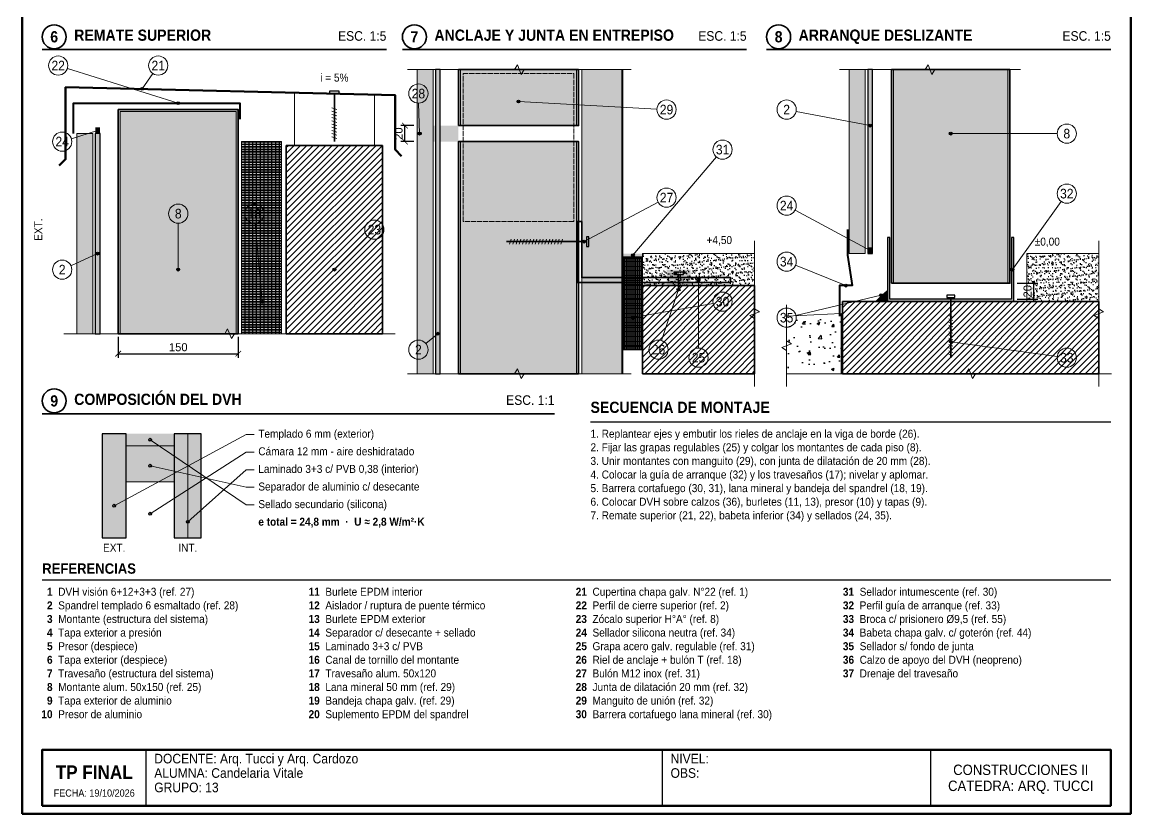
# Model space of a CAD drawing. Header units: millimetres. Extents: x 10 to 287, y 10 to 410.
# Drawn here: x 10 to 287, y 10 to 207.8 of the extents above; entities that cross this region are included whole.
import ezdxf
from ezdxf.enums import TextEntityAlignment as Align

# ---------------------------------------------------------------- set-up
doc = ezdxf.new("R2010")
doc.units = ezdxf.units.MM
doc.linetypes.add('DASHED', pattern=[1.524, 1.27, -0.254])
for name, color, linetype in [('0-MARCO', 7, 'Continuous'), ('1-ACERO', 7, 'Continuous'), ('1-AISLACION', 8, 'Continuous'), ('1-ALUMINIO', 7, 'Continuous'), ('1-CHAPA', 7, 'Continuous'), ('1-CONTORNO', 7, 'Continuous'), ('1-EPDM', 250, 'Continuous'), ('1-HORMIGON', 8, 'Continuous'), ('1-SELLADOS', 250, 'Continuous'), ('1-TORNILLERIA', 7, 'Continuous'), ('1-VIDRIO', 7, 'Continuous'), ('1-VISTA', 8, 'Continuous'), ('2-COTAS', 7, 'Continuous'), ('3-REFERENCIAS', 7, 'Continuous'), ('3-TEXTOS', 7, 'Continuous'), ('3-TITULOS', 7, 'Continuous')]:
    doc.layers.add(name, color=color, linetype=linetype)
doc.styles.add('ARIAL', font='arial.ttf')
doc.styles.add('ARIAL-NEGRITA', font='arialbd.ttf')
doc.dimstyles.new('CATALOGO', dxfattribs={"dimtxt": 2, "dimasz": 1.4, "dimexe": 1, "dimexo": 0.8, "dimgap": 0.6, "dimtad": 1, "dimdec": 0, "dimtxsty": 'ARIAL', "dimblk": 'ARCHTICK', "dimcen": 2.5, "dimclrd": 7, "dimclre": 7, "dimclrt": 7, "dimazin": 3, "dimtfac": 1, "dimtmove": 0, "dimatfit": 3, "dimarcsym": 0})

# ---------------------------------------------------------------- blocks, each defined once
blk = doc.blocks.new('_ARCHTICK')
at = {"color": 0, "linetype": 'ByBlock', "const_width": 0.15}
blk.add_lwpolyline([(-0.5, -0.5), (0.5, 0.5)], dxfattribs=at)

msp = doc.modelspace()

# ---------------------------------------------------------------- hatches: boundary and pattern name
at = {"layer": '1-ACERO'}
h = msp.add_hatch(color=8, dxfattribs=at)
h.dxf.hatch_style = 1
h.paths.add_polyline_path([(171, 142), (177, 142), (177, 146), (171, 146)])
at = {"layer": '1-AISLACION', "true_color": 0xffffff}
h = msp.add_hatch(color=7, dxfattribs=at)
h.dxf.hatch_style = 1
h.paths.add_polyline_path([(149.8, 120), (159.8, 120), (159.8, 196), (149.8, 196)])
at = {"layer": '1-AISLACION'}
h = msp.add_hatch(dxfattribs=at)
h.set_pattern_fill('INSUL', color=8, scale=0.1, angle=90)
h.paths.add_polyline_path([(149.8, 120), (159.8, 120), (159.8, 196), (149.8, 196)])
at = {"layer": '1-AISLACION', "true_color": 0xffffff}
h = msp.add_hatch(color=7, dxfattribs=at)
h.dxf.hatch_style = 1
h.paths.add_polyline_path([(64.8, 130), (74.8, 130), (74.8, 178), (64.8, 178)])
at = {"layer": '1-AISLACION'}
h = msp.add_hatch(dxfattribs=at)
h.set_pattern_fill('INSUL', color=8, scale=0.1, angle=90)
h.paths.add_polyline_path([(64.8, 130), (74.8, 130), (74.8, 178), (64.8, 178)])
h = msp.add_hatch(dxfattribs=at)
h.set_pattern_fill('INSUL', color=8, scale=0.05, angle=90)
h.paths.add_polyline_path([(160.2, 126), (165, 126), (165, 149.2), (160.2, 149.2)])
at = {"layer": '1-ALUMINIO', "true_color": 0xecedef}
h = msp.add_hatch(color=7, dxfattribs=at)
h.dxf.hatch_style = 1
h.paths.add_polyline_path([(108.65, 120), (112.65, 120), (112.65, 196), (108.65, 196)])
at = {"layer": '1-ALUMINIO', "true_color": 0xcdd0d4}
h = msp.add_hatch(color=254, dxfattribs=at)
h.dxf.hatch_style = 1
h.paths.add_polyline_path([(119, 182), (149, 182), (149, 196), (119, 196)])
at = {"layer": '1-ALUMINIO', "true_color": 0xecedef}
h = msp.add_hatch(color=7, dxfattribs=at)
h.dxf.hatch_style = 1
h.paths.add_polyline_path([(216.65, 150), (220.65, 150), (220.65, 196), (216.65, 196)])
at = {"layer": '1-ALUMINIO', "true_color": 0xcdd0d4}
h = msp.add_hatch(color=254, dxfattribs=at)
h.dxf.hatch_style = 1
h.paths.add_polyline_path([(227.2, 142.6), (256.8, 142.6), (256.8, 196), (227.2, 196)])
h = msp.add_hatch(color=254, dxfattribs=at)
h.dxf.hatch_style = 1
h.paths.add_polyline_path([(34, 130), (64, 130), (64, 186), (34, 186)])
at = {"layer": '1-ALUMINIO', "true_color": 0xecedef}
h = msp.add_hatch(color=7, dxfattribs=at)
h.dxf.hatch_style = 1
h.paths.add_polyline_path([(23.65, 130), (27.65, 130), (27.65, 180), (23.65, 180)])
at = {"layer": '1-ALUMINIO', "true_color": 0xcdd0d4}
h = msp.add_hatch(color=254, dxfattribs=at)
h.dxf.hatch_style = 1
h.paths.add_polyline_path([(119, 120), (149, 120), (149, 178), (119, 178)])
h = msp.add_hatch(color=254, dxfattribs=at)
h.dxf.hatch_style = 1
h.paths.add_polyline_path([(226.2, 138), (257.8, 138), (257.8, 154), (257.2, 154), (257.2, 138.6), (226.8, 138.6), (226.8, 154), (226.2, 154)])
h = msp.add_hatch(color=254, dxfattribs=at)
h.dxf.hatch_style = 1
h.paths.add_polyline_path([(36, 93), (48, 93), (48, 102), (36, 102)])
at = {"layer": '1-EPDM'}
h = msp.add_hatch(color=250, dxfattribs=at)
h.dxf.hatch_style = 1
h.paths.add_polyline_path([(36, 102), (48, 102), (48, 105), (36, 105)])
at = {"layer": '1-HORMIGON'}
h = msp.add_hatch(dxfattribs=at)
h.set_pattern_fill('ANSI31', color=8, scale=0.35)
h.paths.add_polyline_path([(76, 130), (100, 130), (100, 177), (76, 177)])
h = msp.add_hatch(dxfattribs=at)
h.set_pattern_fill('AR-SAND', color=8, scale=0.03)
h.paths.add_polyline_path([(165, 142), (193, 142), (193, 150), (165, 150)])
h = msp.add_hatch(dxfattribs=at)
h.set_pattern_fill('AR-SAND', color=8, scale=0.03)
h.paths.add_polyline_path([(261, 138), (279, 138), (279, 150), (261, 150)])
h = msp.add_hatch(dxfattribs=at)
h.set_pattern_fill('ANSI31', color=8, scale=0.35)
h.paths.add_polyline_path([(165, 120), (193, 120), (193, 142), (165, 142)])
h = msp.add_hatch(dxfattribs=at)
h.set_pattern_fill('ANSI31', color=8, scale=0.35)
h.paths.add_polyline_path([(215, 120), (279, 120), (279, 138), (215, 138)])
h = msp.add_hatch(dxfattribs=at)
h.set_pattern_fill('AR-CONC', color=8, scale=0.04)
h.paths.add_polyline_path([(201, 120), (214.6, 120), (214.6, 135), (201, 134.4)])
at = {"layer": '1-SELLADOS'}
h = msp.add_hatch(color=250, dxfattribs=at)
h.dxf.hatch_style = 1
h.paths.add_polyline_path([(28.25, 180), (29.45, 180), (29.45, 181.6), (28.25, 181.6)])
at = {"layer": '1-SELLADOS', "true_color": 0xffffff}
h = msp.add_hatch(color=7, dxfattribs=at)
h.dxf.hatch_style = 1
h.paths.add_polyline_path([(108.65, 178), (119, 178), (119, 182), (108.65, 182)])
at = {"layer": '1-SELLADOS'}
h = msp.add_hatch(color=250, dxfattribs=at)
h.dxf.hatch_style = 1
h.paths.add_polyline_path([(160.2, 149.2), (165, 149.2), (165, 150), (160.2, 150)])
h = msp.add_hatch(color=250, dxfattribs=at)
h.dxf.hatch_style = 1
h.paths.add_polyline_path([(221.25, 150), (222.45, 150), (222.45, 151.6), (221.25, 151.6)])
h = msp.add_hatch(color=250, dxfattribs=at)
h.dxf.hatch_style = 1
h.paths.add_polyline_path([(226.2, 138), (226.2, 141), (223, 138)])
at = {"layer": '1-VIDRIO', "true_color": 0x969696}
h = msp.add_hatch(color=252, dxfattribs=at)
h.dxf.hatch_style = 1
h.paths.add_polyline_path([(113.25, 120), (114.45, 120), (114.45, 196), (113.25, 196)])
h = msp.add_hatch(color=252, dxfattribs=at)
h.dxf.hatch_style = 1
h.paths.add_polyline_path([(221.25, 150), (222.45, 150), (222.45, 196), (221.25, 196)])
h = msp.add_hatch(color=252, dxfattribs=at)
h.dxf.hatch_style = 1
h.paths.add_polyline_path([(28.25, 130), (29.45, 130), (29.45, 180), (28.25, 180)])
at = {"layer": '1-VIDRIO', "true_color": 0xdeeaf0}
h = msp.add_hatch(color=254, dxfattribs=at)
h.dxf.hatch_style = 1
h.paths.add_polyline_path([(30, 79), (36, 79), (36, 105), (30, 105)])
h = msp.add_hatch(color=254, dxfattribs=at)
h.dxf.hatch_style = 1
h.paths.add_polyline_path([(48, 79), (54.76, 79), (54.76, 105), (48, 105)])
at = {"layer": '3-REFERENCIAS'}
h = msp.add_hatch(color=256, dxfattribs=at)
h.dxf.hatch_style = 1
edge = h.paths.add_edge_path()
edge.add_arc((40, 191.2), 0.35, 0, 360)
h = msp.add_hatch(color=256, dxfattribs=at)
h.dxf.hatch_style = 1
edge = h.paths.add_edge_path()
edge.add_arc((49, 187.6), 0.35, 0, 360)
h = msp.add_hatch(color=256, dxfattribs=at)
h.dxf.hatch_style = 1
edge = h.paths.add_edge_path()
edge.add_arc((134, 188), 0.35, 0, 360)
h = msp.add_hatch(color=256, dxfattribs=at)
h.dxf.hatch_style = 1
edge = h.paths.add_edge_path()
edge.add_arc((28.85, 180.8), 0.35, 0, 360)
h = msp.add_hatch(color=256, dxfattribs=at)
h.dxf.hatch_style = 1
edge = h.paths.add_edge_path()
edge.add_arc((109.25, 180), 0.35, 0, 360)
h = msp.add_hatch(color=256, dxfattribs=at)
h.dxf.hatch_style = 1
edge = h.paths.add_edge_path()
edge.add_arc((221.85, 182), 0.35, 0, 360)
h = msp.add_hatch(color=256, dxfattribs=at)
h.dxf.hatch_style = 1
edge = h.paths.add_edge_path()
edge.add_arc((242, 180), 0.35, 0, 360)
h = msp.add_hatch(color=256, dxfattribs=at)
h.dxf.hatch_style = 1
edge = h.paths.add_edge_path()
edge.add_arc((150.4, 153), 0.35, 0, 360)
h = msp.add_hatch(color=256, dxfattribs=at)
h.dxf.hatch_style = 1
edge = h.paths.add_edge_path()
edge.add_arc((28.85, 150), 0.35, 0, 360)
h = msp.add_hatch(color=256, dxfattribs=at)
h.dxf.hatch_style = 1
edge = h.paths.add_edge_path()
edge.add_arc((162.6, 149.6), 0.35, 0, 360)
h = msp.add_hatch(color=256, dxfattribs=at)
h.dxf.hatch_style = 1
edge = h.paths.add_edge_path()
edge.add_arc((221.85, 150.8), 0.35, 0, 360)
h = msp.add_hatch(color=256, dxfattribs=at)
h.dxf.hatch_style = 1
edge = h.paths.add_edge_path()
edge.add_arc((49, 146), 0.35, 0, 360)
h = msp.add_hatch(color=256, dxfattribs=at)
h.dxf.hatch_style = 1
edge = h.paths.add_edge_path()
edge.add_arc((88, 146), 0.35, 0, 360)
h = msp.add_hatch(color=256, dxfattribs=at)
h.dxf.hatch_style = 1
edge = h.paths.add_edge_path()
edge.add_arc((257.4, 146), 0.35, 0, 360)
h = msp.add_hatch(color=256, dxfattribs=at)
h.dxf.hatch_style = 1
edge = h.paths.add_edge_path()
edge.add_arc((174, 141), 0.35, 0, 360)
h = msp.add_hatch(color=256, dxfattribs=at)
h.dxf.hatch_style = 1
edge = h.paths.add_edge_path()
edge.add_arc((179, 143.4), 0.35, 0, 360)
h = msp.add_hatch(color=256, dxfattribs=at)
h.dxf.hatch_style = 1
edge = h.paths.add_edge_path()
edge.add_arc((215.8, 142), 0.35, 0, 360)
h = msp.add_hatch(color=256, dxfattribs=at)
h.dxf.hatch_style = 1
edge = h.paths.add_edge_path()
edge.add_arc((224.6, 139.6), 0.35, 0, 360)
h = msp.add_hatch(color=256, dxfattribs=at)
h.dxf.hatch_style = 1
edge = h.paths.add_edge_path()
edge.add_arc((70, 138), 0.35, 0, 360)
h = msp.add_hatch(color=256, dxfattribs=at)
h.dxf.hatch_style = 1
edge = h.paths.add_edge_path()
edge.add_arc((162.6, 134), 0.35, 0, 360)
h = msp.add_hatch(color=256, dxfattribs=at)
h.dxf.hatch_style = 1
edge = h.paths.add_edge_path()
edge.add_arc((113.85, 130), 0.35, 0, 360)
h = msp.add_hatch(color=256, dxfattribs=at)
h.dxf.hatch_style = 1
edge = h.paths.add_edge_path()
edge.add_arc((242, 128), 0.35, 0, 360)

# ---------------------------------------------------------------- linework, layer by layer
at = {"layer": '0-MARCO', "lineweight": 50}
for points in [[(10, 10), (287, 10), (287, 410), (10, 410)], [(15, 12), (282, 12), (282, 26), (15, 26)]]:
    msp.add_lwpolyline(points, close=True, dxfattribs=at)
at = {"layer": '0-MARCO', "lineweight": 25}
for points in [[(41, 12), (41, 26)], [(170, 12), (170, 26)], [(237, 12), (237, 26)]]:
    msp.add_lwpolyline(points, dxfattribs=at)
at = {"layer": '1-ACERO', "lineweight": 35}
msp.add_lwpolyline([(148.6, 142.8), (187, 142.8), (187, 144), (149.8, 144), (149.8, 158), (148.6, 158)], close=True, dxfattribs=at)
at = {"layer": '1-AISLACION', "lineweight": 18}
for points in [[(149.8, 120), (159.8, 120), (159.8, 196), (149.8, 196)], [(64.8, 130), (74.8, 130), (74.8, 178), (64.8, 178)]]:
    msp.add_lwpolyline(points, close=True, dxfattribs=at)
at = {"layer": '1-AISLACION', "lineweight": 13}
msp.add_lwpolyline([(160.2, 126), (165, 126), (165, 149.2), (160.2, 149.2)], close=True, dxfattribs=at)
at = {"layer": '1-ALUMINIO', "lineweight": 18}
for points in [[(108.65, 120), (112.65, 120), (112.65, 196), (108.65, 196)], [(216.65, 150), (220.65, 150), (220.65, 196), (216.65, 196)], [(23.65, 130), (27.65, 130), (27.65, 180), (23.65, 180)]]:
    msp.add_lwpolyline(points, close=True, dxfattribs=at)
at = {"layer": '1-ALUMINIO', "lineweight": 35}
for points in [[(119, 182), (149, 182), (149, 196), (119, 196)], [(227.2, 142.6), (256.8, 142.6), (256.8, 196), (227.2, 196)], [(34, 130), (64, 130), (64, 186), (34, 186)], [(119, 120), (149, 120), (149, 178), (119, 178)]]:
    msp.add_lwpolyline(points, close=True, dxfattribs=at)
at = {"layer": '1-ALUMINIO', "lineweight": 9}
for points in [[(119.5, 182), (119.5, 196)], [(148.5, 182), (148.5, 196)], [(227.7, 142.6), (227.7, 196)], [(256.3, 142.6), (256.3, 196)], [(34.5, 130), (34.5, 185.5), (63.5, 185.5), (63.5, 130)], [(119.5, 120), (119.5, 178)], [(148.5, 120), (148.5, 178)]]:
    msp.add_lwpolyline(points, dxfattribs=at)
at = {"layer": '1-ALUMINIO', "lineweight": 40}
msp.add_lwpolyline([(22.85, 180), (22.85, 187.6), (64.4, 187.6), (64.4, 183.6)], dxfattribs=at)
at = {"layer": '1-ALUMINIO', "lineweight": 25}
msp.add_lwpolyline([(226.2, 138), (257.8, 138), (257.8, 154), (257.2, 154), (257.2, 138.6), (226.8, 138.6), (226.8, 154), (226.2, 154)], close=True, dxfattribs=at)
at = {"layer": '1-ALUMINIO', "lineweight": 13}
msp.add_lwpolyline([(36, 93), (48, 93), (48, 102), (36, 102)], close=True, dxfattribs=at)
at = {"layer": '1-CHAPA', "lineweight": 35}
msp.add_lwpolyline([(160, 120), (160, 196)], dxfattribs=at)
at = {"layer": '1-CHAPA', "lineweight": 50}
msp.add_lwpolyline([(19.25, 172), (20.85, 173.6), (20.85, 191.6), (103.2, 189.6), (103.2, 176), (104.8, 174.4)], dxfattribs=at)
at = {"layer": '1-CHAPA', "lineweight": 40}
msp.add_lwpolyline([(216.25, 156), (216.25, 149.6), (217.4, 142), (214.2, 142), (214.2, 134.4)], dxfattribs=at)
at = {"layer": '1-CONTORNO', "lineweight": 13}
for points in [[(106.25, 196), (133.02, 196), (133.74, 197.2), (134.7, 194.8), (135.42, 196), (162.2, 196)], [(214.25, 196), (235.62, 196), (236.34, 197.2), (237.3, 194.8), (238.02, 196), (259.4, 196)], [(193, 116.8), (193, 133.8), (191.8, 134.52), (194.2, 135.48), (193, 136.2), (193, 153.2)], [(279, 116.8), (279, 133.8), (277.8, 134.52), (280.2, 135.48), (279, 136.2), (279, 153.2)], [(201, 137.2), (201, 128.2), (202.2, 127.48), (199.8, 126.52), (201, 125.8), (201, 116.8)], [(20.45, 130), (60.62, 130), (61.34, 131.2), (62.3, 128.8), (63.02, 130), (103.2, 130)], [(106.25, 120), (133.02, 120), (133.74, 121.2), (134.7, 118.8), (135.42, 120), (162.2, 120)], [(211.8, 120), (245.8, 120), (246.52, 121.2), (247.48, 118.8), (248.2, 120), (282.2, 120)]]:
    msp.add_lwpolyline(points, dxfattribs=at)
at = {"layer": '1-HORMIGON', "lineweight": 35}
for points in [[(76, 130), (100, 130), (100, 177), (76, 177)], [(165, 120), (193, 120), (193, 142), (165, 142)], [(215, 120), (279, 120), (279, 138), (215, 138)]]:
    msp.add_lwpolyline(points, close=True, dxfattribs=at)
at = {"layer": '1-HORMIGON', "lineweight": 18}
for points in [[(165, 142), (193, 142), (193, 150), (165, 150)], [(261, 138), (279, 138), (279, 150), (261, 150)], [(201, 120), (214.6, 120), (214.6, 135), (201, 134.4)]]:
    msp.add_lwpolyline(points, close=True, dxfattribs=at)
at = {"layer": '1-SELLADOS', "lineweight": 50}
msp.add_lwpolyline([(108.65, 180), (109.85, 180)], dxfattribs=at)
at = {"layer": '1-TORNILLERIA', "lineweight": 25}
for points in [[(86.8, 190), (89.2, 190), (89.2, 190.6), (86.8, 190.6)], [(151, 154.2), (151, 151.8), (151.6, 151.8), (151.6, 154.2)], [(172.8, 144.8), (175.2, 144.8), (175.2, 145.4), (172.8, 145.4)], [(241, 139), (243, 139), (243, 139.6), (241, 139.6)]]:
    msp.add_lwpolyline(points, close=True, dxfattribs=at)
at = {"layer": '1-TORNILLERIA', "lineweight": 35}
for points in [[(88, 190), (88, 178)], [(151, 153), (131, 153)], [(174, 144.8), (174, 140.8)], [(242, 139), (242, 124)]]:
    msp.add_lwpolyline(points, dxfattribs=at)
at = {"layer": '1-TORNILLERIA', "lineweight": 9}
for points in [[(87.4, 186.4), (88.6, 186)], [(87.4, 185.6), (88.6, 185.2)], [(87.4, 184.8), (88.6, 184.4)], [(87.4, 184), (88.6, 183.6)], [(87.4, 183.2), (88.6, 182.8)], [(87.4, 182.4), (88.6, 182)], [(87.4, 181.6), (88.6, 181.2)], [(87.4, 180.8), (88.6, 180.4)], [(87.4, 180), (88.6, 179.6)], [(87.4, 179.2), (88.6, 178.8)], [(132.2, 153.6), (131.8, 152.4)], [(133, 153.6), (132.6, 152.4)], [(133.8, 153.6), (133.4, 152.4)], [(134.6, 153.6), (134.2, 152.4)], [(135.4, 153.6), (135, 152.4)], [(136.2, 153.6), (135.8, 152.4)], [(137, 153.6), (136.6, 152.4)], [(137.8, 153.6), (137.4, 152.4)], [(138.6, 153.6), (138.2, 152.4)], [(139.4, 153.6), (139, 152.4)], [(140.2, 153.6), (139.8, 152.4)], [(141, 153.6), (140.6, 152.4)], [(141.8, 153.6), (141.4, 152.4)], [(142.6, 153.6), (142.2, 152.4)], [(143.4, 153.6), (143, 152.4)], [(144.2, 153.6), (143.8, 152.4)], [(145, 153.6), (144.6, 152.4)], [(173.4, 143.6), (174.6, 143.2)], [(173.4, 142.8), (174.6, 142.4)], [(173.4, 142), (174.6, 141.6)], [(173.4, 141.2), (174.6, 140.8)], [(241.5, 134.5), (242.5, 134.1)], [(241.5, 133.7), (242.5, 133.3)], [(241.5, 132.9), (242.5, 132.5)], [(241.5, 132.1), (242.5, 131.7)], [(241.5, 131.3), (242.5, 130.9)], [(241.5, 130.5), (242.5, 130.1)], [(241.5, 129.7), (242.5, 129.3)], [(241.5, 128.9), (242.5, 128.5)], [(241.5, 128.1), (242.5, 127.7)], [(241.5, 127.3), (242.5, 126.9)], [(241.5, 126.5), (242.5, 126.1)], [(241.5, 125.7), (242.5, 125.3)], [(241.5, 124.9), (242.5, 124.5)]]:
    msp.add_lwpolyline(points, dxfattribs=at)
at = {"layer": '1-VIDRIO', "lineweight": 25}
for points in [[(113.25, 120), (114.45, 120), (114.45, 196), (113.25, 196)], [(221.25, 150), (222.45, 150), (222.45, 196), (221.25, 196)], [(28.25, 130), (29.45, 130), (29.45, 180), (28.25, 180)], [(30, 79), (36, 79), (36, 105), (30, 105)], [(48, 79), (54.76, 79), (54.76, 105), (48, 105)]]:
    msp.add_lwpolyline(points, close=True, dxfattribs=at)
at = {"layer": '1-VIDRIO', "lineweight": 9}
msp.add_lwpolyline([(51.38, 79), (51.38, 105)], dxfattribs=at)
at = {"layer": '1-VISTA', "linetype": 'DASHED', "lineweight": 18}
msp.add_lwpolyline([(120.2, 158), (120.2, 195), (147.8, 195), (147.8, 158), (120.2, 158)], dxfattribs=at)
at = {"layer": '1-VISTA', "lineweight": 13}
for points in [[(78, 177), (78, 190.3)], [(98, 177), (98, 189.8)]]:
    msp.add_lwpolyline(points, dxfattribs=at)
at = {"layer": '3-REFERENCIAS', "lineweight": 13}
for points in [[(21.29, 196.28), (49, 187.6)], [(42.64, 195.02), (40, 191.2)], [(109.06, 187.6), (109.25, 180)], [(168.6, 186.13), (134, 188)], [(203.36, 185.55), (221.85, 182)], [(22.29, 178.72), (28.85, 180.8)], [(268.6, 180), (242, 180)], [(183.45, 174.17), (162.6, 149.6)], [(168.88, 162.87), (150.4, 153)], [(203.11, 160.86), (221.85, 150.8)], [(269.6, 163.05), (257.4, 146)], [(49, 157.6), (49, 146)], [(68.22, 157.61), (70, 138)], [(96.3, 154.3), (88, 146)], [(22.19, 146.99), (28.85, 150)], [(203.22, 147.1), (215.8, 142)], [(179, 126.4), (179, 143.4)], [(169.76, 128.28), (174, 141)], [(203.34, 134.55), (224.6, 139.6)], [(182.64, 137.58), (162.6, 134)], [(110.85, 127.53), (113.85, 130)], [(268.62, 124.33), (242, 128)]]:
    msp.add_lwpolyline(points, dxfattribs=at)
at = {"layer": '3-REFERENCIAS', "lineweight": 9}
for points in [[(33, 87), (66, 104.8), (68, 104.8)], [(42, 103.5), (66, 87.2), (68, 87.2)], [(42, 85), (66, 100.4), (68, 100.4)], [(42, 97), (66, 91.6), (68, 91.6)], [(51.4, 83), (66, 96), (68, 96)]]:
    msp.add_lwpolyline(points, dxfattribs=at)
at = {"layer": '3-REFERENCIAS', "lineweight": 18}
for centre in [(19, 197), (44, 197), (109, 190), (171, 186), (201, 186), (20, 178), (271, 180), (185, 176), (171, 164), (271, 165), (201, 162), (49, 160), (68, 160), (98, 156), (201, 148), (20, 146), (185, 138), (201, 134), (109, 126), (169, 126), (179, 124), (271, 124)]:
    msp.add_circle(centre, 2.4, dxfattribs=at)
at = {"layer": '3-REFERENCIAS'}
for centre in [(40, 191.2), (49, 187.6), (134, 188), (28.85, 180.8), (109.25, 180), (221.85, 182), (242, 180), (150.4, 153), (28.85, 150), (162.6, 149.6), (221.85, 150.8), (49, 146), (88, 146), (257.4, 146), (174, 141), (179, 143.4), (215.8, 142), (224.6, 139.6), (70, 138), (162.6, 134), (113.85, 130), (242, 128), (42, 103.5), (42, 97), (33, 87), (42, 85), (51.4, 83)]:
    msp.add_circle(centre, 0.35, dxfattribs=at)
at = {"layer": '3-TITULOS', "lineweight": 35}
for points in [[(15, 201), (101, 201)], [(105, 201), (191, 201)], [(196, 201), (282, 201)], [(15, 110), (143, 110)]]:
    msp.add_lwpolyline(points, dxfattribs=at)
at = {"layer": '3-TITULOS', "lineweight": 25}
for points in [[(152, 108), (282, 108)], [(15, 68.5), (282, 68.5)]]:
    msp.add_lwpolyline(points, dxfattribs=at)
at = {"layer": '3-TITULOS', "lineweight": 35}
for centre in [(18, 204.2), (108, 204.2), (199, 204.2), (18, 113.2)]:
    msp.add_circle(centre, 3, dxfattribs=at)

# ---------------------------------------------------------------- texts
at = {"layer": '3-REFERENCIAS', "style": 'ARIAL', "width": 0.9}
for s, p in [('22', (19, 197)), ('21', (44, 197)), ('28', (109, 190)), ('29', (171, 186)), ('2', (201, 186)), ('8', (271, 180)), ('24', (20, 178)), ('31', (185, 176)), ('32', (271, 165)), ('27', (171, 164)), ('8', (49, 160)), ('18', (68, 160)), ('24', (201, 162)), ('23', (98, 156)), ('2', (20, 146)), ('34', (201, 148)), ('30', (185, 138)), ('35', (201, 134)), ('2', (109, 126)), ('26', (169, 126)), ('25', (179, 124)), ('33', (271, 124))]:
    msp.add_text(s, height=2.4, dxfattribs=at).set_placement(p, align=Align.MIDDLE_CENTER)
at = {"layer": '3-REFERENCIAS', "style": 'ARIAL-NEGRITA', "width": 0.9}
for s, p in [('1', (17.6, 64.5)), ('11', (84.35, 64.5)), ('21', (151.1, 64.5)), ('31', (217.85, 64.5)), ('2', (17.6, 61.1)), ('12', (84.35, 61.1)), ('22', (151.1, 61.1)), ('32', (217.85, 61.1)), ('3', (17.6, 57.7)), ('13', (84.35, 57.7)), ('23', (151.1, 57.7)), ('33', (217.85, 57.7)), ('4', (17.6, 54.3)), ('14', (84.35, 54.3)), ('24', (151.1, 54.3)), ('34', (217.85, 54.3)), ('5', (17.6, 50.9)), ('15', (84.35, 50.9)), ('25', (151.1, 50.9)), ('35', (217.85, 50.9)), ('6', (17.6, 47.5)), ('16', (84.35, 47.5)), ('26', (151.1, 47.5)), ('36', (217.85, 47.5)), ('7', (17.6, 44.1)), ('17', (84.35, 44.1)), ('27', (151.1, 44.1)), ('37', (217.85, 44.1)), ('8', (17.6, 40.7)), ('18', (84.35, 40.7)), ('28', (151.1, 40.7)), ('9', (17.6, 37.3)), ('19', (84.35, 37.3)), ('29', (151.1, 37.3)), ('10', (17.6, 33.9)), ('20', (84.35, 33.9)), ('30', (151.1, 33.9))]:
    msp.add_text(s, height=2, dxfattribs=at).set_placement(p, align=Align.RIGHT)
at = {"layer": '3-TEXTOS', "style": 'ARIAL', "width": 0.9}
for s, height, p in [('i = 5%', 2, (88, 194)), ('CONSTRUCCIONES II', 2.6, (259.5, 21)), ('CATEDRA: ARQ. TUCCI', 2.6, (259.5, 17)), ('FECHA: 19/10/2026', 1.8, (28, 15.2))]:
    msp.add_text(s, height=height, dxfattribs=at).set_placement(p, align=Align.MIDDLE_CENTER)
msp.add_text('EXT.', height=2, rotation=90, dxfattribs=at).set_placement((14, 156), align=Align.MIDDLE_CENTER)
at = {"layer": '3-TEXTOS', "width": 0.9}
for s, height, style, p in [('+4,50', 2, 'ARIAL', (181, 152.4)), ('±0,00', 2, 'ARIAL', (263, 152)), ('Templado 6 mm (exterior)', 2, 'ARIAL', (69, 104)), ('1. Replantear ejes y embutir los rieles de anclaje en la viga de borde (26).', 2, 'ARIAL', (152, 104)), ('2. Fijar las grapas regulables (25) y colgar los montantes de cada piso (8).', 2, 'ARIAL', (152, 100.6)), ('Cámara 12 mm - aire deshidratado', 2, 'ARIAL', (69, 99.6)), ('Laminado 3+3 c/ PVB 0,38 (interior)', 2, 'ARIAL', (69, 95.2)), ('3. Unir montantes con manguito (29), con junta de dilatación de 20 mm (28).', 2, 'ARIAL', (152, 97.2)), ('4. Colocar la guía de arranque (32) y los travesaños (17); nivelar y aplomar.', 2, 'ARIAL', (152, 93.8)), ('Separador de aluminio c/ desecante', 2, 'ARIAL', (69, 90.8)), ('5. Barrera cortafuego (30, 31), lana mineral y bandeja del spandrel (18, 19).', 2, 'ARIAL', (152, 90.4)), ('6. Colocar DVH sobre calzos (36), burletes (11, 13), presor (10) y tapas (9).', 2, 'ARIAL', (152, 87)), ('Sellado secundario (silicona)', 2, 'ARIAL', (69, 86.4)), ('e total = 24,8 mm  ·  U ≈ 2,8 W/m²·K', 2, 'ARIAL-NEGRITA', (69, 82)), ('7. Remate superior (21, 22), babeta inferior (34) y sellados (24, 35).', 2, 'ARIAL', (152, 83.6)), ('DVH visión 6+12+3+3 (ref. 27)', 2, 'ARIAL', (19, 64.5)), ('Burlete EPDM interior', 2, 'ARIAL', (85.75, 64.5)), ('Cupertina chapa galv. N°22 (ref. 1)', 2, 'ARIAL', (152.5, 64.5)), ('Sellador intumescente (ref. 30)', 2, 'ARIAL', (219.25, 64.5)), ('Spandrel templado 6 esmaltado (ref. 28)', 2, 'ARIAL', (19, 61.1)), ('Aislador / ruptura de puente térmico', 2, 'ARIAL', (85.75, 61.1)), ('Perfil de cierre superior (ref. 2)', 2, 'ARIAL', (152.5, 61.1)), ('Perfil guía de arranque (ref. 33)', 2, 'ARIAL', (219.25, 61.1)), ('Montante (estructura del sistema)', 2, 'ARIAL', (19, 57.7)), ('Burlete EPDM exterior', 2, 'ARIAL', (85.75, 57.7)), ('Zócalo superior H°A° (ref. 8)', 2, 'ARIAL', (152.5, 57.7)), ('Broca c/ prisionero Ø9,5 (ref. 55)', 2, 'ARIAL', (219.25, 57.7)), ('Tapa exterior a presión', 2, 'ARIAL', (19, 54.3)), ('Separador c/ desecante + sellado', 2, 'ARIAL', (85.75, 54.3)), ('Sellador silicona neutra (ref. 34)', 2, 'ARIAL', (152.5, 54.3)), ('Babeta chapa galv. c/ goterón (ref. 44)', 2, 'ARIAL', (219.25, 54.3)), ('Presor (despiece)', 2, 'ARIAL', (19, 50.9)), ('Laminado 3+3 c/ PVB', 2, 'ARIAL', (85.75, 50.9)), ('Grapa acero galv. regulable (ref. 31)', 2, 'ARIAL', (152.5, 50.9)), ('Sellador s/ fondo de junta', 2, 'ARIAL', (219.25, 50.9)), ('Tapa exterior (despiece)', 2, 'ARIAL', (19, 47.5)), ('Canal de tornillo del montante', 2, 'ARIAL', (85.75, 47.5)), ('Riel de anclaje + bulón T (ref. 18)', 2, 'ARIAL', (152.5, 47.5)), ('Calzo de apoyo del DVH (neopreno)', 2, 'ARIAL', (219.25, 47.5)), ('Travesaño (estructura del sistema)', 2, 'ARIAL', (19, 44.1)), ('Travesaño alum. 50x120', 2, 'ARIAL', (85.75, 44.1)), ('Bulón M12 inox (ref. 31)', 2, 'ARIAL', (152.5, 44.1)), ('Drenaje del travesaño', 2, 'ARIAL', (219.25, 44.1)), ('Montante alum. 50x150 (ref. 25)', 2, 'ARIAL', (19, 40.7)), ('Lana mineral 50 mm (ref. 29)', 2, 'ARIAL', (85.75, 40.7)), ('Junta de dilatación 20 mm (ref. 32)', 2, 'ARIAL', (152.5, 40.7)), ('Tapa exterior de aluminio', 2, 'ARIAL', (19, 37.3)), ('Bandeja chapa galv. (ref. 29)', 2, 'ARIAL', (85.75, 37.3)), ('Manguito de unión (ref. 32)', 2, 'ARIAL', (152.5, 37.3)), ('Presor de aluminio', 2, 'ARIAL', (19, 33.9)), ('Suplemento EPDM del spandrel', 2, 'ARIAL', (85.75, 33.9)), ('Barrera cortafuego lana mineral (ref. 30)', 2, 'ARIAL', (152.5, 33.9)), ('DOCENTE: Arq. Tucci y Arq. Cardozo', 2.4, 'ARIAL', (43, 22.6)), ('NIVEL:', 2.4, 'ARIAL', (172, 22.6)), ('ALUMNA: Candelaria Vitale', 2.4, 'ARIAL', (43, 19)), ('OBS:', 2.4, 'ARIAL', (172, 19)), ('GRUPO: 13', 2.4, 'ARIAL', (43, 15.4))]:
    msp.add_text(s, height=height, dxfattribs=dict(at, style=style)).set_placement(p)
at = {"layer": '3-TEXTOS', "style": 'ARIAL', "width": 0.9}
for s, p in [('EXT.', (33, 77.5)), ('INT.', (51.4, 77.5))]:
    msp.add_text(s, height=2, dxfattribs=at).set_placement(p, align=Align.TOP_CENTER)
at = {"layer": '3-TITULOS', "style": 'ARIAL-NEGRITA', "width": 0.9}
for s, height, p in [('6', 2.8, (18, 204.2)), ('7', 2.8, (108, 204.2)), ('8', 2.8, (199, 204.2)), ('9', 2.8, (18, 113.2)), ('TP FINAL', 3.4, (28, 20.4))]:
    msp.add_text(s, height=height, dxfattribs=at).set_placement(p, align=Align.MIDDLE_CENTER)
for s, height, p in [('REMATE SUPERIOR', 2.8, (23, 203.2)), ('ANCLAJE Y JUNTA EN ENTREPISO', 2.8, (113, 203.2)), ('ARRANQUE DESLIZANTE', 2.8, (204, 203.2)), ('COMPOSICIÓN DEL DVH', 2.8, (23, 112.2)), ('SECUENCIA DE MONTAJE', 2.8, (152, 110.2)), ('REFERENCIAS', 2.6, (15, 70))]:
    msp.add_text(s, height=height, dxfattribs=at).set_placement(p)
at = {"layer": '3-TITULOS', "style": 'ARIAL', "width": 0.9}
for s, p in [('ESC. 1:5', (101, 203.2)), ('ESC. 1:5', (191, 203.2)), ('ESC. 1:5', (282, 203.2)), ('ESC. 1:1', (143, 112.2))]:
    msp.add_text(s, height=2.4, dxfattribs=at).set_placement(p, align=Align.RIGHT)

# ---------------------------------------------------------------- dimensions: what is measured, and where the dimension line sits
at = {"layer": '2-COTAS'}
for base, p1, p2 in [((105.65, 178), (108.65, 178), (108.65, 182)), ((262.8, 138.6), (257.8, 138.6), (257.8, 142.6))]:
    msp.add_linear_dim(base=base, p1=p1, p2=p2, angle=90, text='20', dimstyle='CATALOGO', override={"dimlfac": 5}, dxfattribs=at).render()
msp.add_linear_dim(base=(34, 125), p1=(34, 130), p2=(64, 130), text='150', dimstyle='CATALOGO', override={"dimlfac": 5}, dxfattribs=at).render()

doc.saveas('drawing.dxf')
